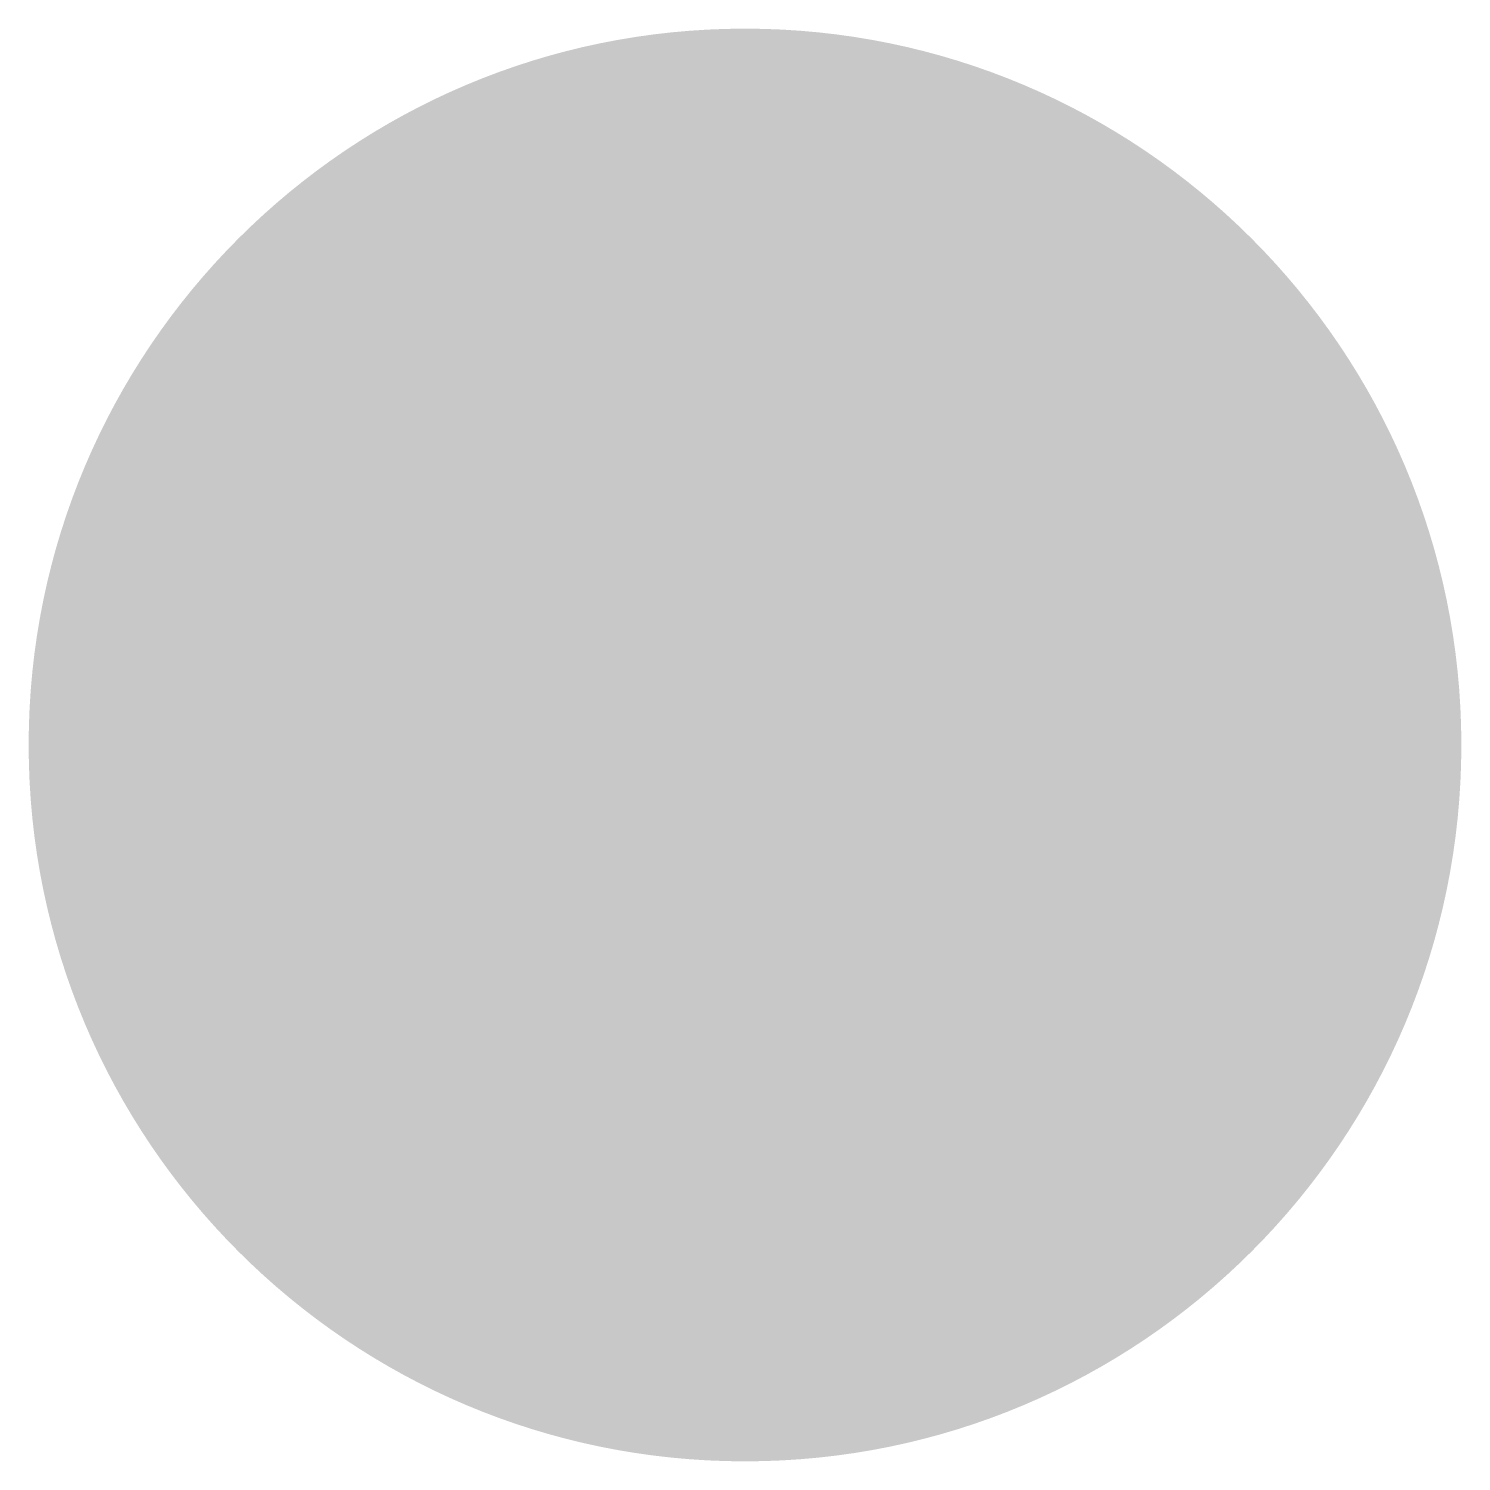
# Model space of a CAD drawing. Header units: inches. Extents: x 2770.21 to 2774.21, y 3447.52 to 3451.52.
import ezdxf

# ---------------------------------------------------------------- set-up
doc = ezdxf.new("R2010")
doc.units = ezdxf.units.IN
doc.header["$LTSCALE"] = 0.5
doc.layers.add('DONATI KESIT (BEYKENT)', color=7, linetype='Continuous', lineweight=20)

msp = doc.modelspace()

# ---------------------------------------------------------------- hatches: boundary and pattern name
at = {"layer": 'DONATI KESIT (BEYKENT)', "lineweight": -3}
h = msp.add_hatch(color=256, dxfattribs=at)
h.dxf.hatch_style = 1
h.paths.add_polyline_path([(2774.2062, 3449.522, 1), (2770.2062, 3449.522, 1)])

doc.saveas('drawing.dxf')
